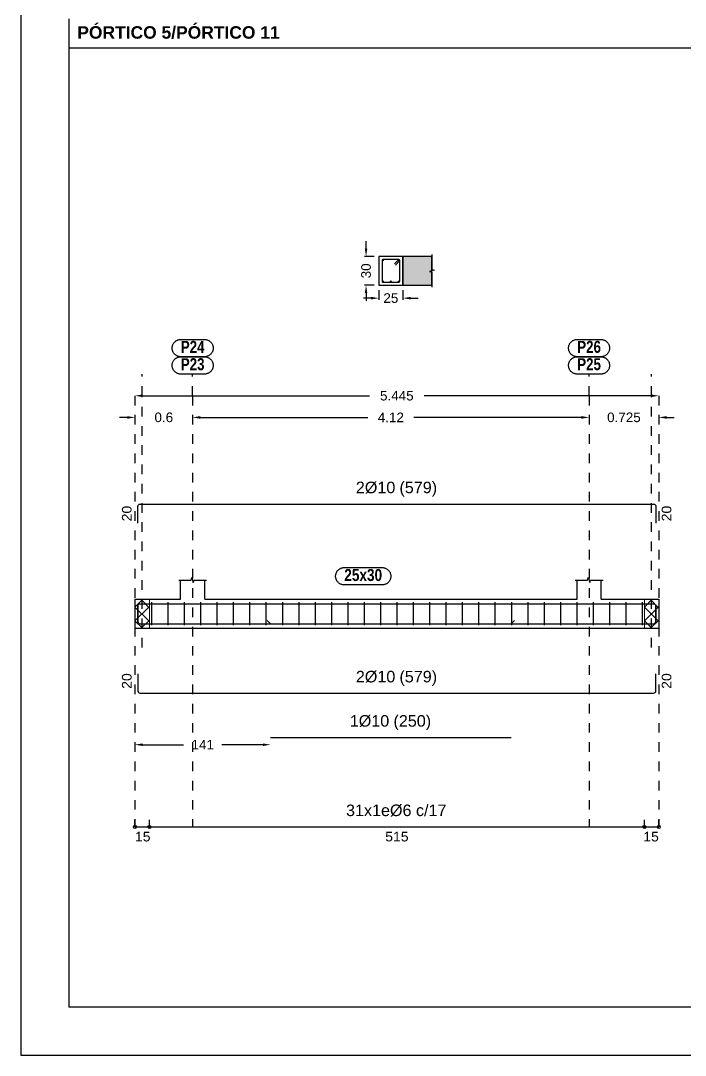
# Model space of a CAD drawing. Extents: x 2455 to 9764, y -806 to 181.
# Drawn here: x 4921.37 to 4928.28, y -409.26 to -398.52 of the extents above; entities that cross this region are included whole.
import ezdxf
from ezdxf.enums import TextEntityAlignment as Align

# ---------------------------------------------------------------- set-up
doc = ezdxf.new("R2010")
doc.units = 0
doc.header["$LTSCALE"] = 0.2
doc.header["$MEASUREMENT"] = 0
doc.linetypes.add('CYPE_RAYAPUNTO', pattern=[0.4125, 0.2025, -0.105, 0, -0.105])
doc.linetypes.add('PUNTOS2', pattern=[0.125, 0, -0.125])
doc.layers.add('01_cartela', color=6, linetype='CONTINUOUS', plot=False)
for name, color, linetype in [('01_cotas', 4, 'CONTINUOUS'), ('01_parcela', 7, 'CONTINUOUS'), ('01_primera', 5, 'CONTINUOUS'), ('01_texto cartela', 4, 'CONTINUOUS'), ('ALZ_CONT_NUDOS', 5, 'CONTINUOUS'), ('ALZ_CONT_VIG_HORMIGON', 5, 'CONTINUOUS'), ('ALZ_COT_COT_LIN_APOYOS', 120, 'CYPE_RAYAPUNTO'), ('ALZ_REF_REF_REFERENCIA', 3, 'CONTINUOUS'), ('ALZ_REF_TEXTO_REF_NOMBRE', 3, 'CONTINUOUS'), ('ARM_LONGITUDINAL_Ø10', 4, 'CONTINUOUS'), ('ARM_TRANSVERSAL_Ø6', 4, 'CONTINUOUS'), ('SEC_CONT_FORJADOS_SECCION', 8, 'CONTINUOUS'), ('SEC_CONT_VIG_HORMIGON_SECCION', 2, 'CONTINUOUS'), ('UNI_CORTANTES', 3, 'CONTINUOUS')]:
    doc.layers.add(name, color=color, linetype=linetype)
doc.layers.add('VIG_CARAS', color=5, linetype='CONTINUOUS', lineweight=9)
doc.styles.add('BERNARDO', font='GOTHICB.TTF')
doc.styles.add('CYPETXT_0.15', font='arial.ttf', dxfattribs={"height": 0.1})
doc.styles.add('Estilo1', font='swissel.ttf')
doc.styles.add('NIEVES2', font='sanss___.ttf')
doc.styles.add('NIEVES3', font='swisseb.ttf')
doc.styles.add('ROMANS', font='romans')
doc.dimstyles.new('DECIMAL-50', dxfattribs={"dimtxt": 0.08, "dimasz": 0.15, "dimexe": 0.05, "dimexo": 0.05, "dimgap": 0.09, "dimtad": 0, "dimzin": 0, "dimdsep": 46, "dimtxsty": 'ROMANS', "dimblk": 'DOTSMALL', "dimcen": 0.09, "dimclrt": 7, "dimadec": 0, "dimazin": 0, "dimtfac": 1.38, "dimtix": 1, "dimtofl": 0, "dimtmove": 2, "dimatfit": 3, "dimldrblk": 'OBLIQUE', "dimfxl": 1, "dimtolj": 1, "dimtzin": 0, "dimarcsym": 0})

# ---------------------------------------------------------------- blocks, each defined once
blk = doc.blocks.new('*D242')
at = {"layer": '01_cotas', "color": 0, "linetype": 'PUNTOS2', "lineweight": -2, "transparency": 16777216}
for p, q in [((4925.092, -401.315), (4925.092, -401.448)), ((4925.342, -401.315), (4925.342, -401.448))]:
    blk.add_line(p, q, dxfattribs=at)
at = {"layer": '01_cotas', "color": 0, "lineweight": -2, "transparency": 16777216}
for p, q in [((4925.012, -401.398), (4924.932, -401.398)), ((4925.422, -401.398), (4925.502, -401.398))]:
    blk.add_line(p, q, dxfattribs=at)
at = {"layer": '01_cotas', "color": 0, "transparency": 16777216}
for points in [[(4925.012, -401.385), (4925.012, -401.412), (4925.092, -401.398)], [(4925.422, -401.385), (4925.422, -401.412), (4925.342, -401.398)]]:
    blk.add_solid(points, dxfattribs=at)
at = {"layer": '01_cotas', "color": 5, "transparency": 16777216, "insert": (4925.217, -401.398), "char_height": 0.1, "attachment_point": 5, "style": 'Estilo1'}
blk.add_mtext('\\A1;25', dxfattribs=at)
blk = doc.blocks.new('*D243')
at = {"layer": '01_cotas', "color": 0, "lineweight": -2, "transparency": 16777216}
for p, q in [((4924.959, -400.885), (4924.959, -400.805)), ((4924.959, -401.345), (4924.959, -401.425))]:
    blk.add_line(p, q, dxfattribs=at)
at = {"layer": '01_cotas', "color": 0, "linetype": 'PUNTOS2', "lineweight": -2, "transparency": 16777216}
for p, q in [((4925.042, -400.965), (4924.909, -400.965)), ((4925.042, -401.265), (4924.909, -401.265))]:
    blk.add_line(p, q, dxfattribs=at)
at = {"layer": '01_cotas', "color": 0, "transparency": 16777216}
for points in [[(4924.946, -400.885), (4924.972, -400.885), (4924.959, -400.965)], [(4924.946, -401.345), (4924.972, -401.345), (4924.959, -401.265)]]:
    blk.add_solid(points, dxfattribs=at)
at = {"layer": '01_cotas', "color": 5, "transparency": 16777216, "insert": (4924.959, -401.115), "char_height": 0.1, "attachment_point": 5, "rotation": 90, "style": 'Estilo1'}
blk.add_mtext('\\A1;30', dxfattribs=at)
blk = doc.blocks.new('*D244')
at = {"layer": '01_cotas', "color": 0, "lineweight": -2, "transparency": 16777216}
for p, q in [((4922.477, -402.637), (4922.397, -402.637)), ((4923.237, -402.637), (4923.317, -402.637))]:
    blk.add_line(p, q, dxfattribs=at)
at = {"layer": '01_cotas', "color": 0, "transparency": 16777216}
for points in [[(4922.477, -402.624), (4922.477, -402.651), (4922.557, -402.637)], [(4923.237, -402.624), (4923.237, -402.651), (4923.157, -402.637)]]:
    blk.add_solid(points, dxfattribs=at)
at = {"layer": '01_cotas', "color": 5, "transparency": 16777216, "insert": (4922.857, -402.637), "char_height": 0.1, "attachment_point": 5, "style": 'Estilo1'}
blk.add_mtext('\\A1;0.6', dxfattribs=at)
blk = doc.blocks.new('*D245')
at = {"layer": '01_cotas', "color": 0, "lineweight": -2, "transparency": 16777216}
for p, q in [((4923.237, -402.637), (4924.977, -402.637)), ((4927.197, -402.637), (4925.457, -402.637))]:
    blk.add_line(p, q, dxfattribs=at)
at = {"layer": '01_cotas', "color": 0, "transparency": 16777216}
for points in [[(4923.237, -402.624), (4923.237, -402.651), (4923.157, -402.637)], [(4927.197, -402.624), (4927.197, -402.651), (4927.277, -402.637)]]:
    blk.add_solid(points, dxfattribs=at)
at = {"layer": '01_cotas', "color": 5, "transparency": 16777216, "insert": (4925.217, -402.637), "char_height": 0.1, "attachment_point": 5, "style": 'Estilo1'}
blk.add_mtext('\\A1;4.12', dxfattribs=at)
blk = doc.blocks.new('*D246')
at = {"layer": '01_cotas', "color": 0, "lineweight": -2, "transparency": 16777216}
for p, q in [((4927.197, -402.637), (4927.117, -402.637)), ((4928.082, -402.637), (4928.162, -402.637))]:
    blk.add_line(p, q, dxfattribs=at)
at = {"layer": '01_cotas', "color": 0, "transparency": 16777216}
for points in [[(4927.197, -402.624), (4927.197, -402.651), (4927.277, -402.637)], [(4928.082, -402.624), (4928.082, -402.651), (4928.002, -402.637)]]:
    blk.add_solid(points, dxfattribs=at)
at = {"layer": '01_cotas', "color": 5, "transparency": 16777216, "insert": (4927.639, -402.637), "char_height": 0.1, "attachment_point": 5, "style": 'Estilo1'}
blk.add_mtext('\\A1;0.725', dxfattribs=at)
blk = doc.blocks.new('*D247')
at = {"layer": '01_cotas', "color": 0, "lineweight": -2, "transparency": 16777216}
for p, q in [((4922.637, -402.412), (4924.994, -402.412)), ((4927.922, -402.412), (4925.564, -402.412))]:
    blk.add_line(p, q, dxfattribs=at)
at = {"layer": '01_cotas', "color": 0, "transparency": 16777216}
for points in [[(4922.637, -402.399), (4922.637, -402.426), (4922.557, -402.412)], [(4927.922, -402.399), (4927.922, -402.426), (4928.002, -402.412)]]:
    blk.add_solid(points, dxfattribs=at)
at = {"layer": '01_cotas', "color": 5, "transparency": 16777216, "insert": (4925.279, -402.412), "char_height": 0.1, "attachment_point": 5, "style": 'Estilo1'}
blk.add_mtext('\\A1;5.445', dxfattribs=at)
blk = doc.blocks.new('*D248')
at = {"layer": '01_cotas', "color": 0, "lineweight": -2, "transparency": 16777216}
for p, q in [((4922.637, -406.037), (4923.063, -406.037)), ((4923.887, -406.037), (4923.461, -406.037))]:
    blk.add_line(p, q, dxfattribs=at)
at = {"layer": '01_cotas', "color": 0, "transparency": 16777216}
for points in [[(4922.637, -406.024), (4922.637, -406.051), (4922.557, -406.037)], [(4923.887, -406.024), (4923.887, -406.051), (4923.967, -406.037)]]:
    blk.add_solid(points, dxfattribs=at)
at = {"layer": '01_cotas', "color": 5, "transparency": 16777216, "insert": (4923.262, -406.037), "char_height": 0.1, "attachment_point": 5, "style": 'Estilo1'}
blk.add_mtext('\\A1;141', dxfattribs=at)

msp = doc.modelspace()

# ---------------------------------------------------------------- hatches: boundary and pattern name
at = {"layer": 'SEC_CONT_FORJADOS_SECCION', "true_color": 0xdad7d3}
msp.add_hatch(color=254, dxfattribs=at).paths.add_polyline_path([(4925.642, -400.965), (4925.342, -400.965), (4925.342, -401.265), (4925.642, -401.265)])

# ---------------------------------------------------------------- linework, layer by layer
at = {"layer": '01_cartela', "color": 3}
msp.add_lwpolyline([(4921.37, -387.729), (4921.37, -409.264), (4952.008, -409.264), (4952.008, -387.729)], close=True, dxfattribs=at)
at = {"layer": '01_parcela', "color": 7, "ltscale": 2.5}
for p in [(4921.869, -398.496), (4944.733, -408.764)]:
    msp.add_line(p, (4921.87, -408.764), dxfattribs=at)
at = {"layer": '01_primera', "ltscale": 2.5}
msp.add_line((4921.869, -398.799), (4944.733, -398.799), dxfattribs=at)
at = {"layer": 'ALZ_CONT_NUDOS'}
for p, q in [((4923.032, -404.527), (4923.032, -404.327)), ((4923.282, -404.527), (4923.282, -404.327)), ((4927.152, -404.527), (4927.152, -404.327)), ((4927.402, -404.527), (4927.402, -404.327)), ((4922.557, -404.527), (4922.557, -404.827)), ((4928.002, -404.527), (4928.002, -404.827))]:
    msp.add_line(p, q, dxfattribs=at)
at = {"layer": 'ALZ_CONT_NUDOS', "lineweight": 0}
for p, q in [((4922.557, -404.609), (4922.638, -404.527)), ((4922.707, -404.618), (4922.617, -404.527)), ((4927.852, -404.609), (4927.933, -404.527)), ((4928.002, -404.618), (4927.912, -404.527)), ((4922.557, -404.75), (4922.707, -404.6)), ((4922.707, -404.759), (4922.557, -404.609)), ((4927.852, -404.75), (4928.002, -404.6)), ((4928.002, -404.759), (4927.852, -404.609)), ((4922.634, -404.827), (4922.557, -404.75)), ((4922.621, -404.827), (4922.707, -404.742)), ((4927.929, -404.827), (4927.852, -404.75)), ((4927.916, -404.827), (4928.002, -404.742))]:
    msp.add_line(p, q, dxfattribs=at)
at = {"layer": 'ALZ_CONT_NUDOS'}
for points in [[(4923.012, -404.327), (4923.142, -404.327), (4923.149, -404.302), (4923.164, -404.352), (4923.172, -404.327), (4923.302, -404.327)], [(4927.132, -404.327), (4927.262, -404.327), (4927.269, -404.302), (4927.284, -404.352), (4927.292, -404.327), (4927.422, -404.327)], [(4922.557, -404.527), (4922.707, -404.527)], [(4927.852, -404.527), (4928.002, -404.527)], [(4922.557, -404.827), (4922.707, -404.827)], [(4923.032, -404.827), (4923.282, -404.827)], [(4927.152, -404.827), (4927.402, -404.827)], [(4927.852, -404.827), (4928.002, -404.827)]]:
    msp.add_lwpolyline(points, dxfattribs=at)
at = {"layer": 'ALZ_CONT_NUDOS', "lineweight": 0}
for points in [[(4922.557, -404.527), (4922.557, -404.827), (4922.707, -404.827), (4922.707, -404.527), (4922.557, -404.527)], [(4927.852, -404.527), (4927.852, -404.827), (4928.002, -404.827), (4928.002, -404.527), (4927.852, -404.527)]]:
    msp.add_lwpolyline(points, close=True, dxfattribs=at)
at = {"layer": 'ALZ_CONT_VIG_HORMIGON'}
for p, q in [((4922.707, -404.527), (4923.032, -404.527)), ((4923.282, -404.527), (4927.152, -404.527)), ((4927.402, -404.527), (4927.852, -404.527)), ((4922.707, -404.827), (4923.032, -404.827)), ((4923.282, -404.827), (4927.152, -404.827)), ((4927.402, -404.827), (4927.852, -404.827))]:
    msp.add_line(p, q, dxfattribs=at)
at = {"layer": 'ALZ_COT_COT_LIN_APOYOS'}
for p, q in [((4922.632, -402.412), (4922.632, -402.187)), ((4923.157, -402.412), (4923.157, -402.187)), ((4927.277, -402.412), (4927.277, -402.187)), ((4927.927, -402.412), (4927.927, -402.187)), ((4922.557, -402.412), (4922.557, -406.892)), ((4922.557, -402.412), (4922.557, -406.892)), ((4922.632, -405.027), (4922.632, -402.412)), ((4923.157, -402.412), (4923.157, -406.892)), ((4927.277, -402.412), (4927.277, -406.892)), ((4927.927, -405.027), (4927.927, -402.412)), ((4928.002, -402.412), (4928.002, -406.892)), ((4928.002, -402.412), (4928.002, -406.892))]:
    msp.add_line(p, q, dxfattribs=at)
at = {"layer": 'ALZ_REF_REF_REFERENCIA'}
for points in [[(4923.28, -401.827), (4923.286, -401.828), (4923.292, -401.828), (4923.298, -401.829), (4923.304, -401.831), (4923.309, -401.832), (4923.315, -401.835), (4923.32, -401.837), (4923.326, -401.84), (4923.331, -401.843), (4923.336, -401.847), (4923.34, -401.851), (4923.345, -401.855), (4923.349, -401.859), (4923.352, -401.864), (4923.356, -401.869), (4923.359, -401.874), (4923.362, -401.88), (4923.364, -401.885), (4923.366, -401.891), (4923.367, -401.897), (4923.369, -401.902), (4923.369, -401.908), (4923.37, -401.914), (4923.37, -401.92), (4923.369, -401.926), (4923.369, -401.932), (4923.367, -401.938), (4923.366, -401.944), (4923.364, -401.95), (4923.362, -401.955), (4923.359, -401.961), (4923.356, -401.966), (4923.352, -401.971), (4923.349, -401.975), (4923.345, -401.98), (4923.34, -401.984), (4923.336, -401.988), (4923.331, -401.992), (4923.326, -401.995), (4923.32, -401.998), (4923.315, -402), (4923.309, -402.002), (4923.304, -402.004), (4923.298, -402.006), (4923.292, -402.007), (4923.286, -402.007), (4923.28, -402.007), (4923.034, -402.007), (4923.028, -402.007), (4923.022, -402.007), (4923.016, -402.006), (4923.01, -402.004), (4923.004, -402.002), (4922.999, -402), (4922.993, -401.998), (4922.988, -401.995), (4922.983, -401.992), (4922.978, -401.988), (4922.973, -401.984), (4922.969, -401.98), (4922.965, -401.975), (4922.961, -401.971), (4922.958, -401.966), (4922.955, -401.961), (4922.952, -401.955), (4922.95, -401.95), (4922.948, -401.944), (4922.946, -401.938), (4922.945, -401.932), (4922.944, -401.926), (4922.944, -401.92), (4922.944, -401.914), (4922.944, -401.908), (4922.945, -401.902), (4922.946, -401.897), (4922.948, -401.891), (4922.95, -401.885), (4922.952, -401.88), (4922.955, -401.874), (4922.958, -401.869), (4922.961, -401.864), (4922.965, -401.859), (4922.969, -401.855), (4922.973, -401.851), (4922.978, -401.847), (4922.983, -401.843), (4922.988, -401.84), (4922.993, -401.837), (4922.999, -401.835), (4923.004, -401.832), (4923.01, -401.831), (4923.016, -401.829), (4923.022, -401.828), (4923.028, -401.828), (4923.034, -401.827), (4923.28, -401.827)], [(4927.4, -401.827), (4927.406, -401.828), (4927.412, -401.828), (4927.418, -401.829), (4927.424, -401.831), (4927.429, -401.832), (4927.435, -401.835), (4927.44, -401.837), (4927.446, -401.84), (4927.451, -401.843), (4927.456, -401.847), (4927.46, -401.851), (4927.465, -401.855), (4927.469, -401.859), (4927.472, -401.864), (4927.476, -401.869), (4927.479, -401.874), (4927.482, -401.88), (4927.484, -401.885), (4927.486, -401.891), (4927.487, -401.897), (4927.489, -401.902), (4927.489, -401.908), (4927.49, -401.914), (4927.49, -401.92), (4927.489, -401.926), (4927.489, -401.932), (4927.487, -401.938), (4927.486, -401.944), (4927.484, -401.95), (4927.482, -401.955), (4927.479, -401.961), (4927.476, -401.966), (4927.472, -401.971), (4927.469, -401.975), (4927.465, -401.98), (4927.46, -401.984), (4927.456, -401.988), (4927.451, -401.992), (4927.446, -401.995), (4927.44, -401.998), (4927.435, -402), (4927.429, -402.002), (4927.424, -402.004), (4927.418, -402.006), (4927.412, -402.007), (4927.406, -402.007), (4927.4, -402.007), (4927.154, -402.007), (4927.148, -402.007), (4927.142, -402.007), (4927.136, -402.006), (4927.13, -402.004), (4927.124, -402.002), (4927.119, -402), (4927.113, -401.998), (4927.108, -401.995), (4927.103, -401.992), (4927.098, -401.988), (4927.093, -401.984), (4927.089, -401.98), (4927.085, -401.975), (4927.081, -401.971), (4927.078, -401.966), (4927.075, -401.961), (4927.072, -401.955), (4927.07, -401.95), (4927.068, -401.944), (4927.066, -401.938), (4927.065, -401.932), (4927.064, -401.926), (4927.064, -401.92), (4927.064, -401.914), (4927.064, -401.908), (4927.065, -401.902), (4927.066, -401.897), (4927.068, -401.891), (4927.07, -401.885), (4927.072, -401.88), (4927.075, -401.874), (4927.078, -401.869), (4927.081, -401.864), (4927.085, -401.859), (4927.089, -401.855), (4927.093, -401.851), (4927.098, -401.847), (4927.103, -401.843), (4927.108, -401.84), (4927.113, -401.837), (4927.119, -401.835), (4927.124, -401.832), (4927.13, -401.831), (4927.136, -401.829), (4927.142, -401.828), (4927.148, -401.828), (4927.154, -401.827), (4927.4, -401.827)], [(4923.28, -402.007), (4923.286, -402.008), (4923.292, -402.008), (4923.298, -402.009), (4923.304, -402.011), (4923.309, -402.012), (4923.315, -402.015), (4923.32, -402.017), (4923.326, -402.02), (4923.331, -402.023), (4923.336, -402.027), (4923.34, -402.031), (4923.345, -402.035), (4923.349, -402.039), (4923.352, -402.044), (4923.356, -402.049), (4923.359, -402.054), (4923.362, -402.06), (4923.364, -402.065), (4923.366, -402.071), (4923.367, -402.077), (4923.369, -402.082), (4923.369, -402.088), (4923.37, -402.094), (4923.37, -402.1), (4923.369, -402.106), (4923.369, -402.112), (4923.367, -402.118), (4923.366, -402.124), (4923.364, -402.13), (4923.362, -402.135), (4923.359, -402.141), (4923.356, -402.146), (4923.352, -402.151), (4923.349, -402.155), (4923.345, -402.16), (4923.34, -402.164), (4923.336, -402.168), (4923.331, -402.172), (4923.326, -402.175), (4923.32, -402.178), (4923.315, -402.18), (4923.309, -402.182), (4923.304, -402.184), (4923.298, -402.186), (4923.292, -402.187), (4923.286, -402.187), (4923.28, -402.187), (4923.034, -402.187), (4923.028, -402.187), (4923.022, -402.187), (4923.016, -402.186), (4923.01, -402.184), (4923.004, -402.182), (4922.999, -402.18), (4922.993, -402.178), (4922.988, -402.175), (4922.983, -402.172), (4922.978, -402.168), (4922.973, -402.164), (4922.969, -402.16), (4922.965, -402.155), (4922.961, -402.151), (4922.958, -402.146), (4922.955, -402.141), (4922.952, -402.135), (4922.95, -402.13), (4922.948, -402.124), (4922.946, -402.118), (4922.945, -402.112), (4922.944, -402.106), (4922.944, -402.1), (4922.944, -402.094), (4922.944, -402.088), (4922.945, -402.082), (4922.946, -402.077), (4922.948, -402.071), (4922.95, -402.065), (4922.952, -402.06), (4922.955, -402.054), (4922.958, -402.049), (4922.961, -402.044), (4922.965, -402.039), (4922.969, -402.035), (4922.973, -402.031), (4922.978, -402.027), (4922.983, -402.023), (4922.988, -402.02), (4922.993, -402.017), (4922.999, -402.015), (4923.004, -402.012), (4923.01, -402.011), (4923.016, -402.009), (4923.022, -402.008), (4923.028, -402.008), (4923.034, -402.007), (4923.28, -402.007)], [(4927.4, -402.007), (4927.406, -402.008), (4927.412, -402.008), (4927.418, -402.009), (4927.424, -402.011), (4927.429, -402.012), (4927.435, -402.015), (4927.44, -402.017), (4927.446, -402.02), (4927.451, -402.023), (4927.456, -402.027), (4927.46, -402.031), (4927.465, -402.035), (4927.469, -402.039), (4927.472, -402.044), (4927.476, -402.049), (4927.479, -402.054), (4927.482, -402.06), (4927.484, -402.065), (4927.486, -402.071), (4927.487, -402.077), (4927.489, -402.082), (4927.489, -402.088), (4927.49, -402.094), (4927.49, -402.1), (4927.489, -402.106), (4927.489, -402.112), (4927.487, -402.118), (4927.486, -402.124), (4927.484, -402.13), (4927.482, -402.135), (4927.479, -402.141), (4927.476, -402.146), (4927.472, -402.151), (4927.469, -402.155), (4927.465, -402.16), (4927.46, -402.164), (4927.456, -402.168), (4927.451, -402.172), (4927.446, -402.175), (4927.44, -402.178), (4927.435, -402.18), (4927.429, -402.182), (4927.424, -402.184), (4927.418, -402.186), (4927.412, -402.187), (4927.406, -402.187), (4927.4, -402.187), (4927.154, -402.187), (4927.148, -402.187), (4927.142, -402.187), (4927.136, -402.186), (4927.13, -402.184), (4927.124, -402.182), (4927.119, -402.18), (4927.113, -402.178), (4927.108, -402.175), (4927.103, -402.172), (4927.098, -402.168), (4927.093, -402.164), (4927.089, -402.16), (4927.085, -402.155), (4927.081, -402.151), (4927.078, -402.146), (4927.075, -402.141), (4927.072, -402.135), (4927.07, -402.13), (4927.068, -402.124), (4927.066, -402.118), (4927.065, -402.112), (4927.064, -402.106), (4927.064, -402.1), (4927.064, -402.094), (4927.064, -402.088), (4927.065, -402.082), (4927.066, -402.077), (4927.068, -402.071), (4927.07, -402.065), (4927.072, -402.06), (4927.075, -402.054), (4927.078, -402.049), (4927.081, -402.044), (4927.085, -402.039), (4927.089, -402.035), (4927.093, -402.031), (4927.098, -402.027), (4927.103, -402.023), (4927.108, -402.02), (4927.113, -402.017), (4927.119, -402.015), (4927.124, -402.012), (4927.13, -402.011), (4927.136, -402.009), (4927.142, -402.008), (4927.148, -402.008), (4927.154, -402.007), (4927.4, -402.007)]]:
    msp.add_lwpolyline(points, close=True, dxfattribs=at)
at = {"layer": 'ALZ_REF_TEXTO_REF_NOMBRE', "color": 5}
msp.add_lwpolyline([(4925.126, -404.197), (4925.132, -404.198), (4925.138, -404.198), (4925.144, -404.199), (4925.15, -404.201), (4925.155, -404.202), (4925.161, -404.205), (4925.166, -404.207), (4925.172, -404.21), (4925.177, -404.213), (4925.182, -404.217), (4925.186, -404.221), (4925.191, -404.225), (4925.195, -404.229), (4925.198, -404.234), (4925.202, -404.239), (4925.205, -404.244), (4925.208, -404.25), (4925.21, -404.255), (4925.212, -404.261), (4925.213, -404.267), (4925.215, -404.272), (4925.215, -404.278), (4925.216, -404.284), (4925.216, -404.29), (4925.215, -404.296), (4925.215, -404.302), (4925.213, -404.308), (4925.212, -404.314), (4925.21, -404.32), (4925.208, -404.325), (4925.205, -404.331), (4925.202, -404.336), (4925.198, -404.341), (4925.195, -404.345), (4925.191, -404.35), (4925.186, -404.354), (4925.182, -404.358), (4925.177, -404.362), (4925.172, -404.365), (4925.166, -404.368), (4925.161, -404.37), (4925.155, -404.372), (4925.15, -404.374), (4925.144, -404.376), (4925.138, -404.377), (4925.132, -404.377), (4925.126, -404.377), (4924.733, -404.377), (4924.727, -404.377), (4924.721, -404.377), (4924.715, -404.376), (4924.709, -404.374), (4924.703, -404.372), (4924.698, -404.37), (4924.692, -404.368), (4924.687, -404.365), (4924.682, -404.362), (4924.677, -404.358), (4924.672, -404.354), (4924.668, -404.35), (4924.664, -404.345), (4924.66, -404.341), (4924.657, -404.336), (4924.654, -404.331), (4924.651, -404.325), (4924.649, -404.32), (4924.647, -404.314), (4924.645, -404.308), (4924.644, -404.302), (4924.643, -404.296), (4924.643, -404.29), (4924.643, -404.284), (4924.643, -404.278), (4924.644, -404.272), (4924.645, -404.267), (4924.647, -404.261), (4924.649, -404.255), (4924.651, -404.25), (4924.654, -404.244), (4924.657, -404.239), (4924.66, -404.234), (4924.664, -404.229), (4924.668, -404.225), (4924.672, -404.221), (4924.677, -404.217), (4924.682, -404.213), (4924.687, -404.21), (4924.692, -404.207), (4924.698, -404.205), (4924.703, -404.202), (4924.709, -404.201), (4924.715, -404.199), (4924.721, -404.198), (4924.727, -404.198), (4924.733, -404.197), (4925.126, -404.197)], close=True, dxfattribs=at)
at = {"layer": 'ARM_LONGITUDINAL_Ø10'}
for p, q in [((4923.967, -404.781), (4923.932, -404.746)), ((4926.467, -404.781), (4926.502, -404.746))]:
    msp.add_line(p, q, dxfattribs=at)
for points in [[(4922.587, -403.737), (4922.587, -403.562), (4922.589, -403.553), (4922.594, -403.545), (4922.602, -403.539), (4922.612, -403.537), (4927.947, -403.537), (4927.956, -403.539), (4927.965, -403.545), (4927.97, -403.553), (4927.972, -403.562), (4927.972, -403.737)], [(4922.587, -404.773), (4922.587, -404.598), (4922.589, -404.589), (4922.594, -404.581), (4922.602, -404.575), (4922.612, -404.573), (4927.947, -404.573), (4927.956, -404.575), (4927.965, -404.581), (4927.97, -404.589), (4927.972, -404.598), (4927.972, -404.773)], [(4922.587, -404.581), (4922.587, -404.756), (4922.589, -404.766), (4922.594, -404.774), (4922.602, -404.779), (4922.612, -404.781), (4927.947, -404.781), (4927.956, -404.779), (4927.965, -404.774), (4927.97, -404.766), (4927.972, -404.756), (4927.972, -404.581)], [(4923.967, -404.781), (4926.467, -404.781)], [(4922.587, -405.302), (4922.587, -405.477), (4922.589, -405.487), (4922.594, -405.495), (4922.602, -405.5), (4922.612, -405.502), (4927.947, -405.502), (4927.956, -405.5), (4927.965, -405.495), (4927.97, -405.487), (4927.972, -405.477), (4927.972, -405.302)], [(4923.967, -405.962), (4926.467, -405.962)]]:
    msp.add_lwpolyline(points, dxfattribs=at)
for centre in [(4925.133, -401.006), (4925.301, -401.006), (4925.133, -401.224), (4925.217, -401.224), (4925.301, -401.224)]:
    msp.add_circle(centre, 0.005, dxfattribs=at)
at = {"layer": 'ARM_TRANSVERSAL_Ø6'}
for p, q in [((4922.729, -404.557), (4922.729, -404.797)), ((4922.899, -404.557), (4922.899, -404.797)), ((4923.069, -404.557), (4923.069, -404.797)), ((4923.239, -404.557), (4923.239, -404.797)), ((4923.409, -404.557), (4923.409, -404.797)), ((4923.579, -404.557), (4923.579, -404.797)), ((4923.749, -404.557), (4923.749, -404.797)), ((4923.919, -404.557), (4923.919, -404.797)), ((4924.089, -404.557), (4924.089, -404.797)), ((4924.259, -404.557), (4924.259, -404.797)), ((4924.429, -404.557), (4924.429, -404.797)), ((4924.599, -404.557), (4924.599, -404.797)), ((4924.769, -404.557), (4924.769, -404.797)), ((4924.939, -404.557), (4924.939, -404.797)), ((4925.109, -404.557), (4925.109, -404.797)), ((4925.279, -404.557), (4925.279, -404.797)), ((4925.449, -404.557), (4925.449, -404.797)), ((4925.619, -404.557), (4925.619, -404.797)), ((4925.789, -404.557), (4925.789, -404.797)), ((4925.959, -404.557), (4925.959, -404.797)), ((4926.129, -404.557), (4926.129, -404.797)), ((4926.299, -404.557), (4926.299, -404.797)), ((4926.469, -404.557), (4926.469, -404.797)), ((4926.639, -404.557), (4926.639, -404.797)), ((4926.809, -404.557), (4926.809, -404.797)), ((4926.979, -404.557), (4926.979, -404.797)), ((4927.149, -404.557), (4927.149, -404.797)), ((4927.319, -404.557), (4927.319, -404.797)), ((4927.489, -404.557), (4927.489, -404.797)), ((4927.659, -404.557), (4927.659, -404.797)), ((4927.829, -404.557), (4927.829, -404.797))]:
    msp.add_line(p, q, dxfattribs=at)
msp.add_lwpolyline([(4925.264, -401.054), (4925.307, -401.012), (4925.308, -401.011), (4925.308, -401.009), (4925.309, -401.008), (4925.309, -401.006), (4925.309, -401.005), (4925.308, -401.003), (4925.308, -401.002), (4925.307, -401.001), (4925.305, -401), (4925.304, -400.999), (4925.302, -400.999), (4925.301, -400.998), (4925.133, -400.998), (4925.13, -400.999), (4925.127, -401.001), (4925.125, -401.003), (4925.125, -401.006), (4925.125, -401.224), (4925.125, -401.227), (4925.127, -401.23), (4925.13, -401.232), (4925.133, -401.232), (4925.301, -401.232), (4925.304, -401.232), (4925.307, -401.23), (4925.308, -401.227), (4925.309, -401.224), (4925.309, -401.006), (4925.309, -401.005), (4925.308, -401.003), (4925.308, -401.002), (4925.307, -401.001), (4925.305, -401), (4925.304, -400.999), (4925.302, -400.999), (4925.301, -400.998), (4925.299, -400.999), (4925.298, -400.999), (4925.296, -401), (4925.295, -401.001), (4925.253, -401.043)], dxfattribs=at)
at = {"layer": 'SEC_CONT_FORJADOS_SECCION', "color": 254, "true_color": 0xdad7d3}
msp.add_lwpolyline([(4925.642, -400.965), (4925.342, -400.965), (4925.342, -401.265), (4925.642, -401.265)], close=True, dxfattribs=at)
at = {"layer": 'SEC_CONT_FORJADOS_SECCION'}
for points in [[(4925.642, -400.965), (4925.342, -400.965), (4925.342, -401.265), (4925.642, -401.265)], [(4925.642, -400.945), (4925.642, -401.1), (4925.667, -401.108), (4925.617, -401.123), (4925.642, -401.13), (4925.642, -401.285)]]:
    msp.add_lwpolyline(points, dxfattribs=at)
at = {"layer": 'SEC_CONT_VIG_HORMIGON_SECCION'}
msp.add_lwpolyline([(4925.342, -400.965), (4925.092, -400.965), (4925.092, -401.265), (4925.342, -401.265), (4925.342, -400.965)], close=True, dxfattribs=at)
at = {"layer": 'UNI_CORTANTES', "color": 2}
for p, q in [((4922.557, -406.892), (4922.557, -406.817)), ((4922.707, -406.892), (4922.707, -406.817)), ((4927.852, -406.892), (4927.852, -406.817))]:
    msp.add_line(p, q, dxfattribs=at)
for points in [[(4922.557, -406.892), (4922.707, -406.892), (4922.707, -406.817)], [(4922.707, -406.892), (4927.852, -406.892), (4927.852, -406.817)], [(4927.852, -406.892), (4928.002, -406.892), (4928.002, -406.817)]]:
    msp.add_lwpolyline(points, dxfattribs=at)
for centre in [(4922.557, -406.892), (4922.707, -406.892), (4922.707, -406.892), (4927.852, -406.892), (4927.852, -406.892), (4928.002, -406.892)]:
    msp.add_circle(centre, 0.015, dxfattribs=at)

# ---------------------------------------------------------------- texts
at = {"layer": '01_texto cartela', "color": 5, "style": 'NIEVES3'}
msp.add_text('PÓRTICO 5/PÓRTICO 11', height=0.12967, dxfattribs=at).set_placement((4921.958, -398.703))
at = {"layer": 'ALZ_REF_TEXTO_REF_NOMBRE', "color": 5, "style": 'BERNARDO'}
for s, width, p, p2 in [('P24', 0.841304, (4923.034, -401.967), (4923.28, -401.967)), ('P26', 0.841304, (4927.154, -401.967), (4927.4, -401.967)), ('P23', 0.841304, (4923.034, -402.147), (4923.28, -402.147)), ('P25', 0.841304, (4927.154, -402.147), (4927.4, -402.147)), ('25x30', 0.806421, (4924.733, -404.337), (4925.126, -404.337))]:
    msp.add_text(s, height=0.125, dxfattribs=dict(at, width=width)).set_placement(p, p2, align=Align.FIT)
at = {"layer": 'UNI_CORTANTES', "color": 4, "style": 'CYPETXT_0.15', "width": 1.042546}
for p, p2 in [((4922.522, -403.717), (4922.522, -403.555)), ((4928.132, -403.717), (4928.132, -403.555)), ((4922.522, -405.457), (4922.522, -405.295)), ((4928.132, -405.457), (4928.132, -405.295))]:
    msp.add_text('20', height=0.1, rotation=90, dxfattribs=at).set_placement(p, p2, align=Align.FIT)
at = {"layer": 'UNI_CORTANTES', "color": 2, "style": 'CYPETXT_0.15', "width": 1.042546}
for s, p, p2 in [('15', (4922.557, -407.042), (4922.719, -407.042)), ('515', (4925.158, -407.042), (4925.401, -407.042)), ('15', (4927.84, -407.042), (4928.002, -407.042))]:
    msp.add_text(s, height=0.1, dxfattribs=at).set_placement(p, p2, align=Align.FIT)
at = {"layer": 'VIG_CARAS', "color": 5, "style": 'NIEVES2'}
for s, p in [('2%%c10', (4924.853, -403.461)), ('(579)', (4925.306, -403.461)), ('2%%c10', (4924.853, -405.426)), ('(579)', (4925.306, -405.426)), ('1%%c10', (4924.79, -405.886)), ('(250)', (4925.244, -405.886))]:
    msp.add_text(s, height=0.12, dxfattribs=at).set_placement(p, align=Align.BOTTOM_LEFT)
at = {"layer": 'VIG_CARAS', "color": 4, "style": 'NIEVES2'}
msp.add_text('31x1e%%c6 c/17', height=0.12, dxfattribs=at).set_placement((4924.751, -406.815), align=Align.BOTTOM_LEFT)

# ---------------------------------------------------------------- dimensions: what is measured, and where the dimension line sits
at = {"layer": '01_cotas', "color": 2}
for p1, p2, distance, text, picture, middle in [((4925.092, -401.265), (4925.092, -400.965), 0.133, '30', '*D243', (4924.959, -401.115)), ((4925.092, -401.265), (4925.342, -401.265), -0.133, '25', '*D242', (4925.217, -401.398)), ((4928.002, -402.412), (4922.557, -402.412), 0, '5.445', '*D247', (4925.279, -402.412)), ((4923.157, -402.637), (4922.557, -402.637), 0, '0.6', '*D244', (4922.857, -402.637)), ((4927.277, -402.637), (4923.157, -402.637), 0, '4.12', '*D245', (4925.217, -402.637)), ((4928.002, -402.637), (4927.277, -402.637), 0, '0.725', '*D246', (4927.639, -402.637)), ((4922.557, -406.037), (4923.967, -406.037), 0, '141', '*D248', (4923.262, -406.037))]:
    dim = msp.add_aligned_dim(p1=p1, p2=p2, distance=distance, text=text, dimstyle='DECIMAL-50', override={"dimtxt": 0.1, "dimasz": 0.08, "dimtxsty": 'Estilo1', "dimsah": 1, "dimclrt": 5, "dimfxl": 0.09, "dimarcsym": 2}, dxfattribs=at)
    dim.commit()
    dim.dimension.update_dxf_attribs({"geometry": picture, "text_midpoint": middle})

doc.saveas('drawing.dxf')
